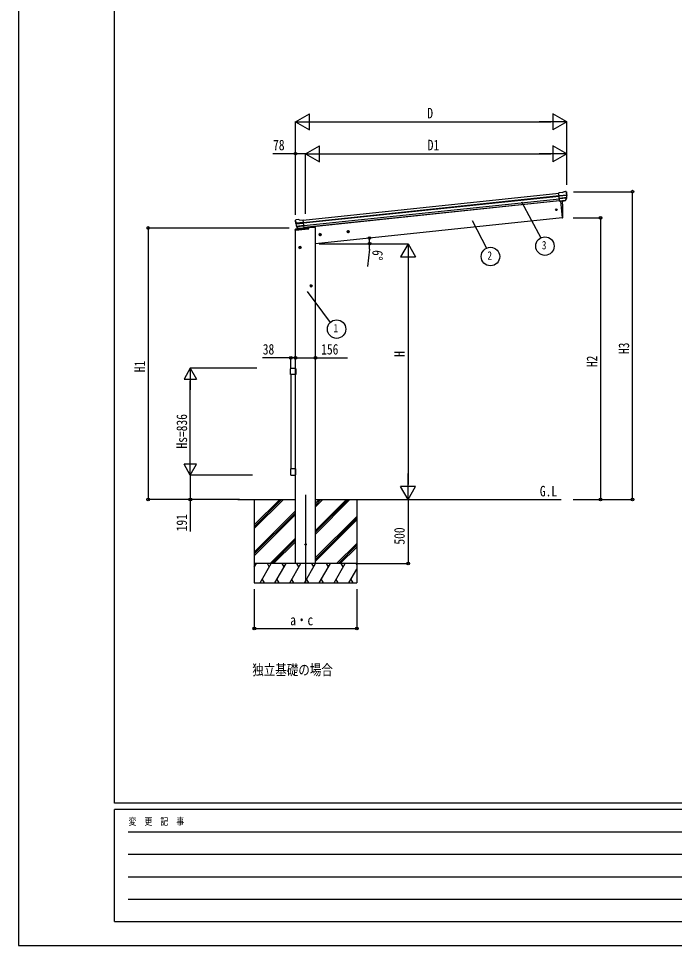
# Model space of a CAD drawing. Units: millimetres, scale not verified. Extents: x -10512 to 10512, y -7425 to 7425.
# Drawn here: x -10512 to -5389, y -7425 to -180 of the extents above; entities that cross this region are included whole.
import ezdxf
from ezdxf.enums import TextEntityAlignment as Align

# ---------------------------------------------------------------- set-up
doc = ezdxf.new("R2010")
doc.units = ezdxf.units.MM
doc.header["$LTSCALE"] = 30
for name, color, linetype in [('0-2_USER1', 3, 'Continuous'), ('0-3_YKK_12', 2, 'Continuous'), ('0-4_YKK_13', 4, 'Continuous'), ('0-5_YKK_A1', 4, 'Continuous'), ('0-6_YKK_D', 6, 'Continuous'), ('0-7_YKK_ZWAK', 7, 'Continuous')]:
    doc.layers.add(name, color=color, linetype=linetype)
doc.styles.add('ＭＳ ゴシック', font='')
doc.styles.get('ＭＳ ゴシック').set_extended_font_data('MS Gothic')

msp = doc.modelspace()

# ---------------------------------------------------------------- linework, layer by layer
at = {"layer": '0-3_YKK_12'}
msp.add_line((-8270.76, -3901.89), (-8270.76, -4595.21), dxfattribs=at)
at = {"layer": '0-4_YKK_13'}
for p, q in [((-6265.95, -1540.59), (-6292.47, -1543.38)), ((-6285.69, -1607.93), (-6292.47, -1543.38)), ((-6290.31, -1563.91), (-6230.57, -1557.63)), ((-6230.09, -1563.5), (-6289.7, -1569.76)), ((-6230.93, -1580.25), (-6287.97, -1586.25)), ((-6232.32, -1584.91), (-6287.5, -1590.71)), ((-6240.88, -1601.49), (-6231.43, -1583.19)), ((-6239.83, -1601.92), (-6229.71, -1583.66)), ((-6239.63, -1531.79), (-6239.64, -1531.79)), ((-6235.97, -1532.88), (-6235.97, -1532.88)), ((-6235.97, -1532.88), (-6231.65, -1536.38)), ((-6231.65, -1536.38), (-6230.79, -1537.07)), ((-6229.4, -1540.77), (-6229.71, -1538.92)), ((-6242.33, -1603.15), (-6285.71, -1607.71)), ((-6285.69, -1607.93), (-6275.74, -1606.89)), ((-6279.12, -1607.24), (-6265.41, -1737.61)), ((-6275.74, -1606.89), (-6275.47, -1606.95)), ((-6275.47, -1606.95), (-6250.14, -1604.29)), ((-6250.14, -1604.29), (-6249.88, -1604.17)), ((-6249.88, -1604.17), (-6242.19, -1603.36)), ((-6265.41, -1737.61), (-6263.36, -1737.33)), ((-8350.79, -1763.74), (-8350.87, -1761.87)), ((-8349.51, -1758.97), (-8350.2, -1759.83)), ((-8346.01, -1754.65), (-8349.51, -1758.97)), ((-8286.4, -1773.71), (-8346.14, -1779.98)), ((-8346.01, -1754.65), (-8346.01, -1754.65)), ((-8345.39, -1785.82), (-8285.78, -1779.56)), ((-8342.65, -1752.83), (-8342.65, -1752.83)), ((-8327.88, -1821.38), (-8341.57, -1805.63)), ((-8341.08, -1802.04), (-8284.05, -1796.04)), ((-8326.94, -1820.74), (-8339.98, -1804.81)), ((-8338.76, -1806.31), (-8283.58, -1800.51)), ((-8315.08, -1755.96), (-8288.56, -1753.18)), ((-8281.77, -1817.73), (-8288.56, -1753.18)), ((-8350.93, -1835.65), (-8349.69, -1826.23)), ((-8349.92, -1835.54), (-8350.93, -1835.65)), ((-8349.92, -1835.54), (-8248.41, -1824.87)), ((-8348.71, -1826.29), (-8349.92, -1835.54)), ((-8349.92, -1835.54), (-8348.71, -1826.29)), ((-8348.19, -1826.31), (-8349.4, -1835.49)), ((-8348.71, -1826.29), (-8348.8, -1825.37)), ((-8348.8, -1825.37), (-8348.71, -1826.29)), ((-8243.93, -1815.28), (-8348.71, -1826.29)), ((-8348.71, -1826.29), (-8243.93, -1815.28)), ((-8243.93, -1815.35), (-8348.19, -1826.31)), ((-8347.26, -1826.71), (-8347.31, -1826.22)), ((-8243.93, -1815.85), (-8347.26, -1826.71)), ((-8317.57, -1821.49), (-8325.27, -1822.3)), ((-8325.17, -1822.06), (-8281.8, -1817.5)), ((-8317.3, -1821.55), (-8317.57, -1821.49)), ((-8291.97, -1818.89), (-8317.3, -1821.55)), ((-8291.72, -1818.77), (-8291.97, -1818.89)), ((-8281.77, -1817.73), (-8291.72, -1818.77)), ((-8278.93, -1818.02), (-8278.93, -1819.53)), ((-8243.93, -1819.9), (-8243.93, -1815.28)), ((-8387.26, -2961.89), (-8387.26, -2918.19)), ((-8347.26, -2961.89), (-8387.26, -2961.89)), ((-8381.76, -2912.69), (-8352.76, -2912.69)), ((-8347.26, -2918.19), (-8347.26, -2961.89)), ((-8387.26, -3700.49), (-8387.26, -3744.19)), ((-8347.26, -3700.49), (-8387.26, -3700.49)), ((-8381.76, -3749.69), (-8352.76, -3749.69)), ((-8347.26, -3744.19), (-8347.26, -3700.49))]:
    msp.add_line(p, q, dxfattribs=at)
for points in [[(-6265.95, -1540.59), (-6254.35, -1533.62), (-6254.35, -1533.62)], [(-6253.12, -1533.21), (-6253.12, -1533.21), (-6239.64, -1531.79)], [(-8329.16, -1751.41), (-8329.16, -1751.41), (-8342.65, -1752.83)], [(-8315.08, -1755.96), (-8327.87, -1751.56), (-8327.87, -1751.56)], [(-8348.8, -1825.37), (-8243.93, -1814.35), (-8243.93, -1815.28)]]:
    msp.add_lwpolyline(points, dxfattribs=at)
for centre, radius in [((-6312.21, -1675.07), 6.5), ((-8270.51, -4290.13), 5)]:
    msp.add_circle(centre, radius, dxfattribs=at)
for centre, radius, start, end in [((-6252.8, -1536.19), 3, 96.02369, 120.97631), ((-6239.11, -1536.77), 5, 51.04426, 95.95574), ((-6422.95, -1562.42), 192.44, 1.4271, 6.57578), ((-6234.1, -1581.81), 3, 332.69111, 354.20009), ((-6430.29, -1561.89), 200.2, 354.20009, 359.53883), ((-6185.3, -1555.52), 45.32, 182.67122, 185.64518), ((-6229.91, -1564.84), 1.35, 95.1605, 97.91927), ((-6227.3, -1563.28), 2.74, 179.02151, 184.43412), ((-6232.33, -1582.21), 3, 331, 354.13916), ((-6430.29, -1561.89), 202, 354.13916, 6), ((-7160.02, -1697.41), 900, 357.63919, 5.84085), ((-6242.45, -1600.47), 2.99, 285.2717, 331.00739), ((-6263.78, -1734.36), 3, 278, 357.63919), ((-8149.9, -1742.62), 202, 186, 197.86084), ((-8156.97, -1744.67), 192.44, 185.42422, 190.5729), ((-8390.86, -1787.33), 45.32, 6.35482, 9.32878), ((-8342.12, -1757.8), 5, 96.04426, 140.95574), ((-8348.16, -1786.19), 2.74, 7.56588, 12.97849), ((-8345.29, -1787.17), 1.35, 94.08073, 96.8395), ((-8149.9, -1742.62), 200.2, 192.46117, 197.79991), ((-8339.31, -1803.66), 3, 197.86084, 221), ((-8337.66, -1802.91), 3, 197.79991, 219.30889), ((-8328.85, -1754.39), 3, 71.02369, 95.97631), ((-8348.7, -1826.36), 1, 96, 172.5), ((-8349.42, -1829.89), 3.66, 78.7113, 94.17753), ((-8349.42, -1829.89), 3.66, 78.7113, 94.17753), ((-8325.62, -1819.42), 2.99, 220.99261, 266.7283), ((-8248.93, -1819.9), 5, 276, 0), ((-8381.76, -2918.19), 5.5, 90, 180), ((-8352.76, -2918.19), 5.5, 0, 90), ((-8381.76, -3744.19), 5.5, 180, 270), ((-8352.76, -3744.19), 5.5, 270, 0)]:
    msp.add_arc(centre, radius, start, end, dxfattribs=at)
for centre, major_axis, ratio, start_param, end_param in [((-6231.66, -1540.38), (-0.87, 5.91), 0.020485, 0.671432, 1.5691306), ((-6237.05, -1535.86), (5.88, -1.31), 0.24881, 0.460585, 0.4641038), ((-6232.67, -1539.41), (-2.34, 1.9), 0.995767, 3.9859716, 4.712389), ((-6427.98, -1583.83), (-20.92, 199.05), 0.994373, 4.7113789, 4.7277536), ((-6242.65, -1600.17), (-0.11, 3), 0.642905, 3.2459383, 4.203928), ((-6242.51, -1600.37), (1.66, -2.51), 0.997631, 5.8041905, 5.8929484), ((-6242.58, -1600.26), (3.53, -2.11), 0.650902, 5.2561448, 5.3289554), ((-6240.21, -1599.91), (1.08, 3.13), 0.040856, 2.1135035, 2.1416249), ((-8347.87, -1761.72), (1.9, 2.34), 0.995767, 1.5707963, 2.2972137), ((-8344.33, -1757.34), (-5.48, -2.51), 0.24881, 5.8190815, 5.8226003), ((-8348.66, -1762.88), (-0.38, 5.97), 0.020485, 4.7140547, 5.6117533), ((-8147.59, -1764.57), (-20.92, 199.05), 0.994373, 1.5554317, 1.5718064), ((-8327.92, -1819.34), (-1.71, 2.84), 0.040856, 4.1415604, 4.1696818), ((-8325.49, -1819.08), (-0.51, 2.96), 0.642905, 2.0792573, 3.037247), ((-8325.53, -1819.19), (-3.02, -2.79), 0.650902, 0.9542299, 1.0270405), ((-8325.57, -1819.31), (-1.1, -2.8), 0.997631, 0.3902369, 0.4789948)]:
    msp.add_ellipse(centre, major_axis=major_axis, ratio=ratio, start_param=start_param, end_param=end_param, dxfattribs=at)
at = {"layer": '0-5_YKK_A1'}
for p, q in [((-8288.35, -1755.17), (-6292.26, -1545.37)), ((-8286.36, -1774.06), (-6290.28, -1564.26)), ((-8285.93, -1778.24), (-6289.84, -1568.44)), ((-8283.83, -1798.1), (-6287.75, -1588.3)), ((-6285.99, -1605.04), (-8282.08, -1814.84)), ((-6285.89, -1606.03), (-8211.18, -1808.39)), ((-6279.12, -1607.24), (-6265.41, -1737.61)), ((-6265.41, -1737.61), (-8192.76, -1940.19)), ((-8211.18, -1808.39), (-8210.57, -1814.19)), ((-8348.26, -4440.19), (-8348.26, -1835.37)), ((-8192.76, -4440.19), (-8192.76, -1814.19)), ((-8146.59, -1867.97), (-8166.48, -1870.06)), ((-8157.32, -1861.55), (-8163.4, -1865.96)), ((-8163.4, -1865.96), (-8162.61, -1873.42)), ((-8162.61, -1873.42), (-8155.76, -1876.48)), ((-8155.49, -1878.96), (-8157.58, -1859.07)), ((-8150.47, -1864.6), (-8157.32, -1861.55)), ((-7927.8, -1844.97), (-7947.69, -1847.06)), ((-7938.53, -1838.55), (-7944.6, -1842.96)), ((-7944.6, -1842.96), (-7943.82, -1850.43)), ((-7943.82, -1850.43), (-7936.96, -1853.48)), ((-7936.7, -1855.96), (-7938.79, -1836.07)), ((-7931.67, -1841.6), (-7938.53, -1838.55)), ((-8303.76, -1969.74), (-8323.76, -1969.74)), ((-8313.76, -1962.23), (-8320.26, -1965.98)), ((-8320.26, -1965.98), (-8320.26, -1973.49)), ((-8320.26, -1973.49), (-8313.76, -1977.24)), ((-8313.76, -1979.74), (-8313.76, -1959.74)), ((-8307.26, -1965.98), (-8313.76, -1962.23)), ((-8216.76, -2269.74), (-8236.76, -2269.74)), ((-8226.76, -2262.23), (-8233.26, -2265.98)), ((-8233.26, -2265.98), (-8233.26, -2273.49)), ((-8233.26, -2273.49), (-8226.76, -2277.24)), ((-8226.76, -2279.74), (-8226.76, -2259.74)), ((-8220.26, -2265.98), (-8226.76, -2262.23)), ((-8386.26, -2961.89), (-8386.26, -3700.61)), ((-8348.26, -3700.49), (-8348.26, -2961.89)), ((-8799.39, -3940.19), (-8348.26, -3940.19)), ((-8670.76, -4166.82), (-8444.12, -3940.19)), ((-8670.76, -4152.67), (-8458.27, -3940.19)), ((-8670.76, -4138.53), (-8472.41, -3940.19)), ((-8670.76, -3940.25), (-8670.76, -4590.19)), ((-8192.76, -3940.19), (-6273.81, -3940.19)), ((-8192.76, -4209.32), (-7923.62, -3940.19)), ((-8192.76, -4195.17), (-7937.77, -3940.19)), ((-8192.76, -4181.03), (-7951.91, -3940.19)), ((-8192.76, -3997.13), (-8135.82, -3940.19)), ((-8192.76, -3982.98), (-8149.96, -3940.19)), ((-8192.76, -3968.84), (-8164.1, -3940.19)), ((-7870.76, -3940.25), (-7870.76, -4590.19)), ((-8670.76, -4350.66), (-8348.76, -4028.67)), ((-8670.76, -4364.8), (-8348.76, -4042.81)), ((-8670.76, -4378.95), (-8348.76, -4056.95)), ((-8192.76, -4393.16), (-7870.76, -4071.17)), ((-8192.76, -4407.3), (-7870.76, -4085.31)), ((-8192.76, -4421.45), (-7870.76, -4099.45)), ((-8548.15, -4440.19), (-8348.76, -4240.8)), ((-8534, -4440.19), (-8348.76, -4254.94)), ((-8519.86, -4440.19), (-8348.76, -4269.08)), ((-8027.65, -4440.19), (-7870.76, -4283.3)), ((-8013.5, -4440.19), (-7870.76, -4297.44)), ((-7999.36, -4440.19), (-7870.76, -4311.58)), ((-7870.76, -4440.19), (-8670.76, -4440.19)), ((-8670.76, -4469.13), (-8654.05, -4440.19)), ((-8669.05, -4466.17), (-8670.76, -4463.21)), ((-8625.18, -4590.19), (-8538.58, -4440.19)), ((-8553.58, -4466.17), (-8568.58, -4440.19)), ((-8509.71, -4590.19), (-8423.11, -4440.19)), ((-8438.11, -4466.17), (-8453.11, -4440.19)), ((-8394.24, -4590.19), (-8307.64, -4440.19)), ((-8322.64, -4466.17), (-8337.64, -4440.19)), ((-8278.77, -4590.19), (-8192.17, -4440.19)), ((-8207.17, -4466.17), (-8222.17, -4440.19)), ((-8163.3, -4590.19), (-8076.7, -4440.19)), ((-8091.7, -4466.17), (-8106.7, -4440.19)), ((-8047.83, -4590.19), (-7961.23, -4440.19)), ((-7976.23, -4466.17), (-7991.23, -4440.19)), ((-7932.36, -4590.19), (-7870.76, -4483.48)), ((-7870.76, -4448.85), (-7875.76, -4440.19)), ((-8670.76, -4590.19), (-7870.76, -4590.19)), ((-8610.18, -4564.21), (-8595.18, -4590.19)), ((-8494.71, -4564.21), (-8479.71, -4590.19)), ((-8379.24, -4564.21), (-8364.24, -4590.19)), ((-8263.77, -4564.21), (-8248.77, -4590.19)), ((-8148.3, -4564.21), (-8133.3, -4590.19)), ((-8032.83, -4564.21), (-8017.83, -4590.19)), ((-7917.36, -4564.21), (-7902.36, -4590.19))]:
    msp.add_line(p, q, dxfattribs=at)
for points in [[(-8192.76, -1814.19), (-8212.76, -1814.19), (-8243.93, -1817.46)], [(-8155.76, -1876.48), (-8149.68, -1872.06), (-8150.47, -1864.6)], [(-7936.96, -1853.48), (-7930.89, -1849.07), (-7931.67, -1841.6)], [(-8313.76, -1977.24), (-8307.26, -1973.49), (-8307.26, -1965.98)], [(-8226.76, -2277.24), (-8220.26, -2273.49), (-8220.26, -2265.98)]]:
    msp.add_lwpolyline(points, dxfattribs=at)
for centre, radius in [((-8156.54, -1869.01), 8.5), ((-8156.54, -1869.01), 7.7), ((-8156.54, -1869.01), 6.5), ((-7937.74, -1846.01), 8.5), ((-7937.74, -1846.01), 7.7), ((-7937.74, -1846.01), 6.5), ((-8313.76, -1969.74), 8.5), ((-8313.76, -1969.74), 7.7), ((-8313.76, -1969.74), 6.5), ((-8226.76, -2269.74), 8.5), ((-8226.76, -2269.74), 7.7), ((-8226.76, -2269.74), 6.5)]:
    msp.add_circle(centre, radius, dxfattribs=at)
at = {"layer": '0-6_YKK_D'}
for p, q in [((-8348.76, -986.79), (-8240.5, -924.29)), ((-8240.5, -1049.29), (-8240.5, -924.29)), ((-6230.37, -986.79), (-6338.62, -924.29)), ((-6338.62, -924.29), (-6338.62, -1049.29)), ((-8348.76, -1704.21), (-8348.76, -985.79)), ((-8348.76, -986.79), (-8240.5, -1049.29)), ((-8348.76, -986.79), (-8132.25, -986.79)), ((-8223.76, -986.79), (-6355.37, -986.79)), ((-6230.37, -986.79), (-6446.88, -986.79)), ((-6230.37, -986.79), (-6338.62, -1049.29)), ((-6230.37, -1481.47), (-6230.37, -985.79)), ((-8270.51, -1236.79), (-8162.25, -1174.29)), ((-8162.25, -1299.29), (-8162.25, -1174.29)), ((-6230.37, -1236.79), (-6338.62, -1174.29)), ((-6338.62, -1174.29), (-6338.62, -1299.29)), ((-8348.26, -1714.21), (-8348.26, -1235.79)), ((-8270.51, -1706.04), (-8270.51, -1235.79)), ((-8270.51, -1706.04), (-8270.51, -1235.79)), ((-8270.51, -1236.79), (-8162.25, -1299.29)), ((-8270.51, -1236.79), (-8054, -1236.79)), ((-8145.51, -1236.79), (-6355.37, -1236.79)), ((-6230.37, -1236.79), (-6446.88, -1236.79)), ((-6230.37, -1236.79), (-6338.62, -1299.29)), ((-6230.37, -1480.47), (-6230.37, -1235.79)), ((-6178.54, -1533.77), (-5715.68, -1533.77)), ((-5716.68, -3940.19), (-5716.68, -1533.77)), ((-6583.08, -1613.6), (-6433.18, -1894.99)), ((-6179.54, -1737.61), (-5965.68, -1737.61)), ((-5966.68, -1737.61), (-5966.68, -3940.19)), ((-6968.29, -1757.84), (-6858.4, -1976.13)), ((-8398.76, -1817.68), (-9500.09, -1817.68)), ((-9499.09, -1817.68), (-9499.09, -3940.19)), ((-8165.46, -1940.19), (-7468.84, -1940.19)), ((-8118.39, -1940.19), (-7768.84, -1940.19)), ((-7469.84, -1940.19), (-7528.43, -2041.67)), ((-7469.84, -1940.19), (-7411.25, -2041.67)), ((-7469.84, -1940.19), (-7469.84, -2143.16)), ((-7771.98, -1982.63), (-7785.56, -2117.28)), ((-7528.43, -2041.67), (-7411.25, -2041.67)), ((-7469.84, -2057.37), (-7469.84, -3823)), ((-8258.91, -2314.34), (-8079.11, -2556.99)), ((-8386.26, -2917.19), (-8386.26, -2831.78)), ((-8348.26, -2907.82), (-8348.26, -2831.78)), ((-9170.76, -2913.19), (-9219.58, -2997.76)), ((-8652.45, -2913.19), (-9171.76, -2913.19)), ((-9170.76, -2913.19), (-9121.93, -2997.76)), ((-9170.76, -2913.19), (-9170.76, -3082.33)), ((-9219.58, -2997.76), (-9121.93, -2997.76)), ((-9170.76, -3651.53), (-9170.76, -3010.84)), ((-9170.76, -3749.19), (-9170.76, -3580.04)), ((-9170.76, -3749.19), (-9219.58, -3664.61)), ((-9121.93, -3664.61), (-9219.58, -3664.61)), ((-9170.76, -3749.19), (-9121.93, -3664.61)), ((-8685.09, -3749.19), (-9171.76, -3749.19)), ((-8685.09, -3749.19), (-9171.76, -3749.19)), ((-7469.84, -3940.19), (-7469.84, -3737.21)), ((-7469.84, -3940.19), (-7528.43, -3838.7)), ((-7411.25, -3838.7), (-7528.43, -3838.7)), ((-7469.84, -3940.19), (-7411.25, -3838.7)), ((-8800.39, -3940.19), (-9500.09, -3940.19)), ((-8787.52, -3940.19), (-9171.76, -3940.19)), ((-7869.76, -3940.19), (-7468.84, -3940.19)), ((-7469.84, -3940.19), (-7469.84, -4440.19)), ((-6179.54, -3940.19), (-5965.68, -3940.19)), ((-6179.54, -3940.19), (-5715.68, -3940.19)), ((-7869.76, -4440.19), (-7468.84, -4440.19)), ((-8670.76, -4641.13), (-8670.76, -4949.22)), ((-7870.76, -4641.13), (-7870.76, -4949.22)), ((-8670.76, -4948.22), (-7870.76, -4948.22))]:
    msp.add_line(p, q, dxfattribs=at)
for points in [[(-8270.51, -1236.79), (-8348.26, -1236.79), (-8526.09, -1236.79)], [(-8348.26, -2832.78), (-8386.26, -2832.78), (-8606.59, -2832.78)], [(-8348.26, -2832.78), (-8192.76, -2832.78), (-7942.92, -2832.78)], [(-9170.76, -3749.19), (-9170.76, -3940.19), (-9170.76, -4190.02)]]:
    msp.add_lwpolyline(points, dxfattribs=at)
for centre, radius in [((-8348.26, -1236.79), 10.62), ((-5716.68, -1533.77), 10.62), ((-5966.68, -1737.61), 10.62), ((-9499.09, -1817.68), 10.62), ((-7772.16, -1895.98), 10.62), ((-7769.84, -1940.19), 10.62), ((-6400.96, -1959.38), 72), ((-6826.03, -2040.44), 72), ((-8028.39, -2608.08), 72), ((-8386.26, -2832.78), 10.62), ((-8348.26, -2832.78), 10.62), ((-8348.26, -2832.78), 10.62), ((-8192.76, -2832.78), 10.62), ((-9499.09, -3940.19), 10.62), ((-9170.76, -3940.19), 10.62), ((-5966.68, -3940.19), 10.62), ((-5716.68, -3940.19), 10.62), ((-7469.84, -4440.19), 10.62), ((-8670.76, -4948.22), 10.62), ((-7870.76, -4948.22), 10.62)]:
    msp.add_circle(centre, radius, dxfattribs=at)
for start, end in [(0, 6), (354.23974, 0)]:
    msp.add_arc((-8192.76, -1940.19), 422.91, start, end, dxfattribs=at)
at = {"layer": '0-7_YKK_ZWAK'}
for p, q in [((-9762.45, -6312.5), (-9762.45, 6937.5)), ((9737.55, -6312.5), (-9762.45, -6312.5)), ((-3262.45, -6362.5), (-9762.45, -6362.5)), ((-9762.45, -7237.5), (-9762.45, -6362.5)), ((-9656.2, -6537.5), (-3387.45, -6537.5)), ((-9656.2, -6712.5), (-3387.45, -6712.5)), ((-9656.2, -6887.5), (-3387.45, -6887.5)), ((-9656.2, -7062.5), (-3387.45, -7062.5)), ((-9762.45, -7237.5), (-3262.45, -7237.5))]:
    msp.add_line(p, q, dxfattribs=at)
msp.add_lwpolyline([(-10512.5, -7425), (10512.5, -7425), (10512.5, 7425), (-10512.5, 7425)], close=True, dxfattribs=at)

# ---------------------------------------------------------------- texts
at = {"layer": '0-2_USER1', "style": 'ＭＳ ゴシック', "width": 0.8}
for s, p in [('G.L', (-6440.32, -3940.22)), ('独立基礎の場合', (-8687.12, -5336.84))]:
    msp.add_text(s, height=82.48, dxfattribs=at).set_placement(p, align=Align.BOTTOM_LEFT)
at = {"layer": '0-6_YKK_D', "style": 'ＭＳ ゴシック', "width": 0.8}
for s, height, p in [('D', 82.48, (-7319.56, -985.99)), ('78', 82.48, (-8524.42, -1235.12)), ('D1', 82.48, (-7316.44, -1235.12)), ('3', 65.98, (-6424.96, -2004.38)), ('2', 65.98, (-6850.03, -2085.44)), ('1', 65.98, (-8052.39, -2653.08)), ('38', 82.48, (-8604.92, -2831.11)), ('156', 82.48, (-8148.59, -2831.11)), ('a・c', 82.48, (-8390.76, -4947.42))]:
    msp.add_text(s, height=height, dxfattribs=at).set_placement(p, align=Align.BOTTOM_LEFT)
for s, rotation, p in [('6°', 264.24, (-7770.49, -1984.46)), ('H3', 90, (-5718.01, -2802.98)), ('H', 90, (-7470.84, -2824.64)), ('H2', 90, (-5967.48, -2904.9)), ('H1', 90, (-9499.89, -2944.93)), ('Hs=836', 90, (-9171.56, -3541.19)), ('191', 90, (-9172.42, -4188.35)), ('500', 90, (-7471.51, -4292.19))]:
    msp.add_text(s, height=82.48, rotation=rotation, dxfattribs=at).set_placement(p, align=Align.BOTTOM_LEFT)
at = {"layer": '0-7_YKK_ZWAK', "style": 'ＭＳ ゴシック', "width": 0.8}
msp.add_text('変  更  記  事', height=54.99, dxfattribs=at).set_placement((-9653.28, -6500), align=Align.BOTTOM_LEFT)

doc.saveas('drawing.dxf')
